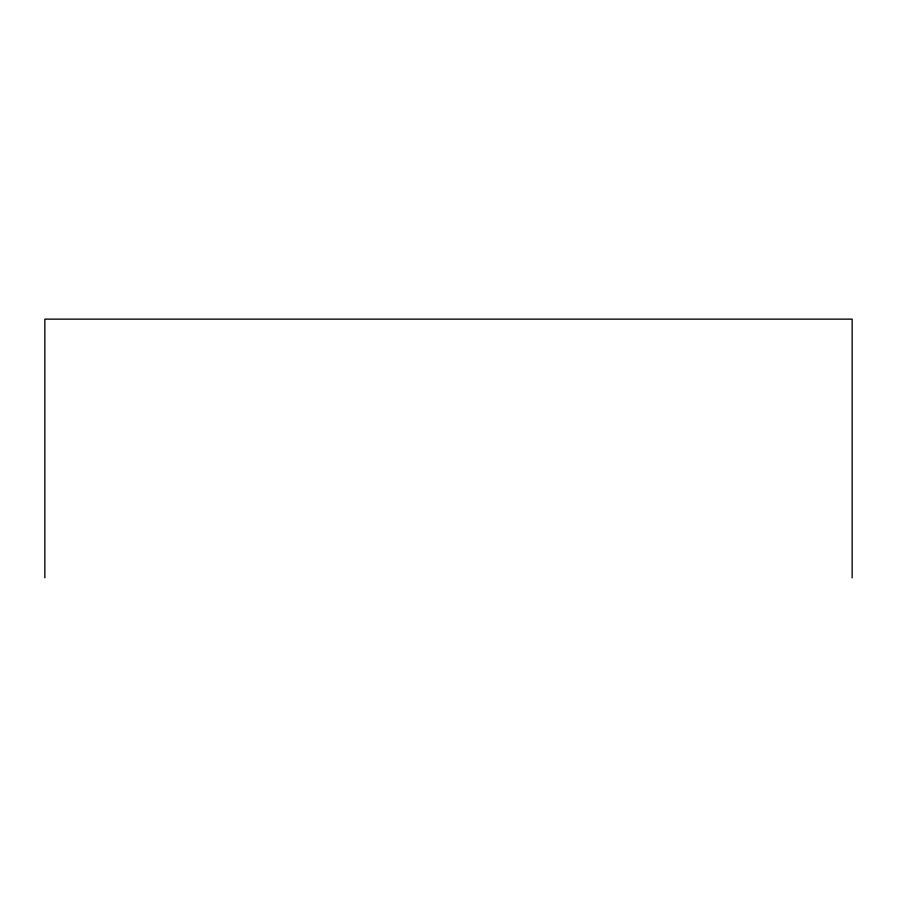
<?xml version="1.0" encoding="UTF-8"?>
<svg xmlns="http://www.w3.org/2000/svg" width="897" height="897" viewBox="0 0 897 897"><rect width="100%" height="100%" fill="white"/><g stroke="black" fill="none" stroke-linecap="round" stroke-linejoin="round"><path stroke-width="1.35" d="M852.15 577.859L852.15 319.141L44.85 319.141L44.85 577.859"/></g></svg>
